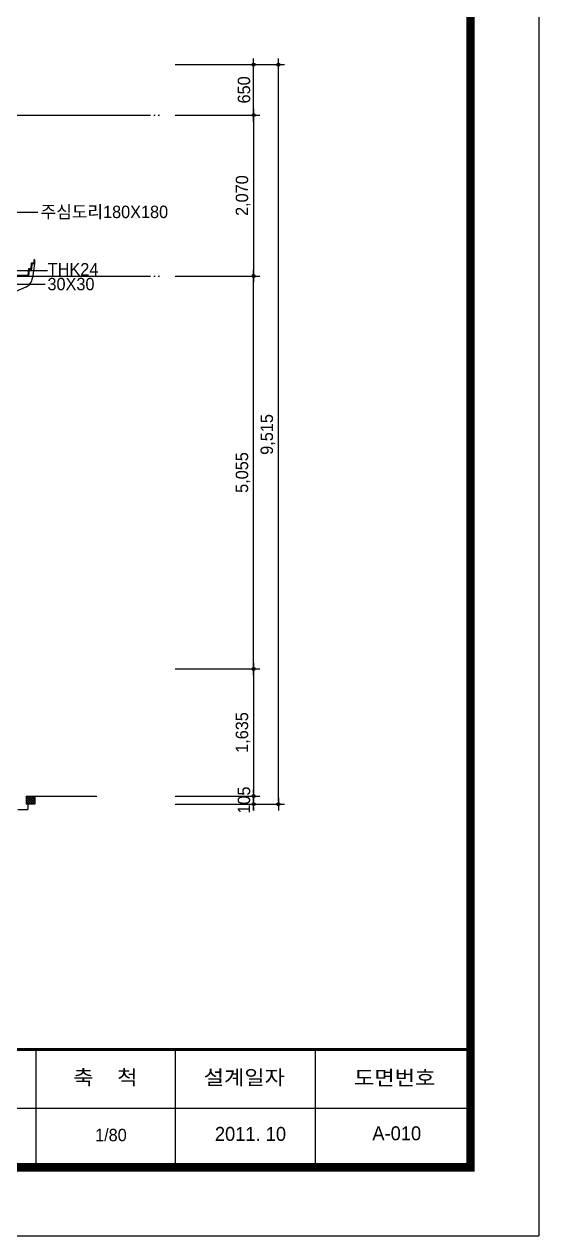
# Model space of a CAD drawing. Extents: x 297566 to 331206, y -129942 to -106182.
# Drawn here: x 324581 to 331206, y -129942 to -114354 of the extents above; entities that cross this region are included whole.
import ezdxf
from ezdxf.enums import TextEntityAlignment as Align

# ---------------------------------------------------------------- set-up
doc = ezdxf.new("R2010")
doc.units = 0
doc.header["$LTSCALE"] = 50
doc.header["$MEASUREMENT"] = 0
doc.header["$PDMODE"] = 35
doc.header["$PDSIZE"] = -10
doc.linetypes.add('CEN', pattern=[62, 60, -1, 0, -1])
doc.layers.get('0').update_dxf_attribs({"linetype": 'CONTINUOUS'})
doc.layers.get('DEFPOINTS').update_dxf_attribs({"linetype": 'CONTINUOUS'})
for name, color, linetype in [('CEN', 1, 'CEN'), ('COR', 4, 'CONTINUOUS'), ('DIM', 7, 'CONTINUOUS'), ('h', 5, 'CONTINUOUS'), ('HAT', 5, 'CONTINUOUS'), ('SYM', 7, 'CONTINUOUS'), ('W-2', 2, 'CONTINUOUS'), ('WAL', 3, 'CONTINUOUS'), ('WID', 4, 'CONTINUOUS')]:
    doc.layers.add(name, color=color, linetype=linetype)
doc.styles.add('GHS', font='HYWULM_0.TTF')
doc.styles.add('HY울릉도M', font='HYWULM_0.TTF')
doc.styles.add('현창', font='HYWULM_0.TTF')
doc.dimstyles.new('STANDARD$0', dxfattribs={"dimscale": 30, "dimtxt": 3, "dimasz": 1, "dimexe": 2, "dimexo": 5, "dimgap": 0.9, "dimtad": 1, "dimtoh": 1, "dimdec": 4, "dimzin": 0, "dimdsep": 46, "dimlunit": 6, "dimtxsty": 'GHS', "dimblk1": 'DIMDOT', "dimblk2": 'DIMDOT', "dimsah": 1, "dimcen": 0.09, "dimadec": 0, "dimazin": 0, "dimtfac": 1, "dimtdec": 4, "dimtofl": 0, "dimtmove": 2, "dimatfit": 3, "dimldrblk": 'DIMDOT', "dimfxl": 1, "dimtolj": 1, "dimtzin": 0, "dimarcsym": 0})

# ---------------------------------------------------------------- blocks, each defined once
blk = doc.blocks.new('20')
at = {"layer": 'COR', "linetype": 'Continuous'}
for p, q in [((294331, -53606), (294331, -57398)), ((294331, -53606), (294331, -57398)), ((298824, -53606), (298824, -57398)), ((303324, -53606), (303324, -57398)), ((308324, -55502), (230424, -55502)), ((308324, -55502), (230424, -55502))]:
    blk.add_line(p, q, dxfattribs=at)
at = {"layer": 'COR', "linetype": 'Continuous', "const_width": 270}
blk.add_lwpolyline([(230424, -2398), (230424, -57398), (308324, -57398), (308324, -2398)], close=True, dxfattribs=at)
at = {"layer": 'COR', "linetype": 'Continuous', "const_width": 94.8}
blk.add_lwpolyline([(308324, -53606), (230424, -53606)], dxfattribs=at)
at = {"layer": 'HAT'}
for p in [(310524, -198), (226424, -59598)]:
    blk.add_line(p, (310524, -59598), dxfattribs=at)
at = {"layer": 'WAL', "linetype": 'Continuous', "style": 'HY울릉도M', "width": 1.1}
for s, p in [('축    척', (295539, -54743)), ('설계일자', (299737, -54743)), ('도면번호', (304577, -54755))]:
    blk.add_text(s, height=474.3, dxfattribs=at).set_placement(p)
blk = doc.blocks.new('DIMDOT')
at = {"linetype": 'Continuous'}
blk.add_line((-2, 0), (2, 0), dxfattribs=at)
for radius in [0.5, 0.25]:
    blk.add_circle((0, 0), radius, dxfattribs=at)
blk = doc.blocks.new('*D26')
at = {"layer": 'DEFPOINTS', "color": 0}
for p in [(326323, -115524), (326323, -117594), (327534, -117594)]:
    blk.add_point(p, dxfattribs=at)
at = {"layer": 'SYM', "color": 211, "lineweight": -2}
for p, q in [((326523, -115524), (327614, -115524)), ((327534, -115564), (327534, -117554)), ((326523, -117594), (327614, -117594))]:
    blk.add_line(p, q, dxfattribs=at)
at = {"layer": 'SYM', "color": 211, "lineweight": -2, "xscale": 40, "yscale": 40, "zscale": 40}
for p, rotation in [((327534, -115524), 90), ((327534, -117594), 270)]:
    blk.add_blockref('DIMDOT', p, dxfattribs=dict(at, rotation=rotation))
at = {"layer": 'SYM', "color": 0, "insert": (327399, -116559), "char_height": 160, "attachment_point": 5, "rotation": 90, "style": '현창'}
blk.add_mtext('\\A1;2,070', dxfattribs=at)
blk = doc.blocks.new('*D27')
at = {"layer": 'DEFPOINTS', "color": 0}
for p in [(326323, -114874), (327534, -114874), (326323, -115524)]:
    blk.add_point(p, dxfattribs=at)
at = {"layer": 'SYM', "color": 211, "lineweight": -2}
for p, q in [((326523, -114874), (327614, -114874)), ((327534, -115484), (327534, -114914)), ((326523, -115524), (327614, -115524))]:
    blk.add_line(p, q, dxfattribs=at)
at = {"layer": 'SYM', "color": 211, "lineweight": -2, "xscale": 40, "yscale": 40, "zscale": 40}
for p, rotation in [((327534, -114874), 90), ((327534, -115524), 270)]:
    blk.add_blockref('DIMDOT', p, dxfattribs=dict(at, rotation=rotation))
at = {"layer": 'SYM', "color": 0, "insert": (327411, -115199), "char_height": 160, "attachment_point": 5, "rotation": 90, "style": '현창'}
blk.add_mtext('\\A1;650', dxfattribs=at)
blk = doc.blocks.new('*D28')
at = {"layer": 'DEFPOINTS', "color": 0}
for p in [(326323, -114874), (327854, -114874), (326323, -124389)]:
    blk.add_point(p, dxfattribs=at)
at = {"layer": 'SYM', "color": 211, "lineweight": -2}
for p, q in [((326523, -114874), (327934, -114874)), ((327854, -124349), (327854, -114914)), ((326523, -124389), (327934, -124389))]:
    blk.add_line(p, q, dxfattribs=at)
at = {"layer": 'SYM', "color": 211, "lineweight": -2, "xscale": 40, "yscale": 40, "zscale": 40}
for p, rotation in [((327854, -114874), 90), ((327854, -124389), 270)]:
    blk.add_blockref('DIMDOT', p, dxfattribs=dict(at, rotation=rotation))
at = {"layer": 'SYM', "color": 0, "insert": (327719, -119632), "char_height": 160, "attachment_point": 5, "rotation": 90, "style": '현창'}
blk.add_mtext('\\A1;9,515', dxfattribs=at)
blk = doc.blocks.new('*D29')
at = {"layer": 'DEFPOINTS', "color": 0}
for p in [(326323, -117594), (327534, -117594), (326323, -122649)]:
    blk.add_point(p, dxfattribs=at)
at = {"layer": 'SYM', "color": 211, "lineweight": -2}
for p, q in [((326523, -117594), (327614, -117594)), ((327534, -122609), (327534, -117634)), ((326523, -122649), (327614, -122649))]:
    blk.add_line(p, q, dxfattribs=at)
at = {"layer": 'SYM', "color": 211, "lineweight": -2, "xscale": 40, "yscale": 40, "zscale": 40}
for p, rotation in [((327534, -117594), 90), ((327534, -122649), 270)]:
    blk.add_blockref('DIMDOT', p, dxfattribs=dict(at, rotation=rotation))
at = {"layer": 'SYM', "color": 0, "insert": (327399, -120122), "char_height": 160, "attachment_point": 5, "rotation": 90, "style": '현창'}
blk.add_mtext('\\A1;5,055', dxfattribs=at)
blk = doc.blocks.new('*D30')
at = {"layer": 'DEFPOINTS', "color": 0}
for p in [(326323, -122649), (326323, -124284), (327534, -124284)]:
    blk.add_point(p, dxfattribs=at)
at = {"layer": 'SYM', "color": 211, "lineweight": -2}
for p, q in [((326523, -122649), (327614, -122649)), ((327534, -122689), (327534, -124244)), ((326523, -124284), (327614, -124284))]:
    blk.add_line(p, q, dxfattribs=at)
at = {"layer": 'SYM', "color": 211, "lineweight": -2, "xscale": 40, "yscale": 40, "zscale": 40}
for p, rotation in [((327534, -122649), 90), ((327534, -124284), 270)]:
    blk.add_blockref('DIMDOT', p, dxfattribs=dict(at, rotation=rotation))
at = {"layer": 'SYM', "color": 0, "insert": (327399, -123467), "char_height": 160, "attachment_point": 5, "rotation": 90, "style": '현창'}
blk.add_mtext('\\A1;1,635', dxfattribs=at)
blk = doc.blocks.new('*D31')
at = {"layer": 'DEFPOINTS', "color": 0}
for p in [(326323, -124284), (326323, -124389), (327534, -124284)]:
    blk.add_point(p, dxfattribs=at)
at = {"layer": 'SYM', "color": 211, "lineweight": -2}
for p, q in [((327534, -124244), (327534, -124204)), ((326523, -124284), (327614, -124284)), ((326523, -124389), (327614, -124389)), ((327534, -124389), (327534, -124284)), ((327534, -124429), (327534, -124469))]:
    blk.add_line(p, q, dxfattribs=at)
at = {"layer": 'SYM', "color": 211, "lineweight": -2, "xscale": 40, "yscale": 40, "zscale": 40}
for p, rotation in [((327534, -124284), 270), ((327534, -124389), 90)]:
    blk.add_blockref('DIMDOT', p, dxfattribs=dict(at, rotation=rotation))
at = {"layer": 'SYM', "color": 0, "insert": (327411, -124337), "char_height": 160, "attachment_point": 5, "rotation": 90, "style": '현창'}
blk.add_mtext('\\A1;105', dxfattribs=at)

msp = doc.modelspace()

# ---------------------------------------------------------------- hatches: boundary and pattern name
at = {"layer": 'h'}
h = msp.add_hatch(dxfattribs=at)
h.set_pattern_fill('ANSI33', color=256, scale=100, style=0)
h.set_pattern_definition([(135, (157621.652, -211160.632), (17.6776695, 17.6776695), []), (135, (157603.975, -211160.632), (17.6776695, 17.6776695), [12.5, -6.25])])
h.paths.add_polyline_path([(324607.55095, -124284.0801), (324717.55095, -124284.0801), (324717.55095, -124389.0801), (324607.55095, -124389.0801)])

# ---------------------------------------------------------------- linework, layer by layer
at = {"layer": 'CEN'}
for p, q in [((313907.55095, -115522.41263), (326323.03423, -115522.41263)), ((313907.55095, -117594.0801), (326323.03423, -117594.0801))]:
    msp.add_line(p, q, dxfattribs=at)
at = {"layer": 'DIM'}
for p, q in [((324399.63319, -116772.07336), (324755.33286, -116772.07336)), ((324442.87713, -117522.55249), (324879.16856, -117522.55249)), ((324414.16083, -117699.50735), (324850.45226, -117699.50735))]:
    msp.add_line(p, q, dxfattribs=at)
at = {"layer": 'W-2'}
for p, q in [((324607.55095, -124284.0801), (324607.55095, -124389.0801)), ((324607.55095, -124284.0801), (324717.55095, -124284.0801)), ((324717.55095, -124389.0801), (324607.55095, -124389.0801)), ((324627.55095, -124389.0801), (324627.55095, -124459.0801)), ((324717.55095, -124284.0801), (324717.55095, -124389.0801)), ((324717.55095, -124284.0801), (325515.36697, -124284.0801)), ((324497.55095, -124459.0801), (324627.55095, -124459.0801))]:
    msp.add_line(p, q, dxfattribs=at)
at = {"layer": 'WAL'}
for p, q in [((324633.12347, -117587.7692), (324639.12347, -117497.7692)), ((324635.93013, -117590.7692), (324641.93013, -117500.7692)), ((324639.12347, -117497.7692), (324669.16659, -117497.7692)), ((324641.73014, -117593.96876), (324647.35675, -117509.56964)), ((324641.93013, -117500.7692), (324671.93013, -117500.7692)), ((324650.35011, -117506.7692), (324674.69367, -117506.7692)), ((324669.16659, -117497.7692), (324675.16659, -117424.7692)), ((324671.93013, -117500.7692), (324677.93013, -117427.7692)), ((324675.16659, -117424.7692), (324708.0362, -117424.7692)), ((324677.68359, -117504.01495), (324683.23083, -117436.52345)), ((324677.93013, -117427.7692), (324710.93013, -117427.7692)), ((324686.22075, -117433.7692), (324713.82406, -117433.7692)), ((324708.0362, -117424.7692), (324709.44426, -117385.66126)), ((324710.93013, -117427.7692), (324712.44232, -117385.7692)), ((324715.44038, -117385.87714), (324718.43843, -117385.98509)), ((324716.82212, -117430.87714), (324718.43843, -117385.98509)), ((324638.73679, -117596.7692), (324440.55095, -117596.7692)), ((324635.93013, -117590.7692), (324443.55095, -117590.7692)), ((324633.12347, -117587.7692), (324446.55095, -117587.7692))]:
    msp.add_line(p, q, dxfattribs=at)
for centre, radius, start, end in [((324644.73679, -117503.7692), 3, 90, 176.185925169), ((324650.35011, -117509.7692), 3, 90, 176.185925169), ((324674.69367, -117503.7692), 3, 270, 355.301319485), ((324680.69367, -117430.7692), 3, 90, 175.301319485), ((324686.22075, -117436.7692), 3, 90, 175.301319485), ((324712.45539, -117385.40618), 3.02191, 267.937980658, 184.84199861), ((324713.82406, -117430.7692), 3, 270, 357.937980664), ((324638.73679, -117593.7692), 3, 270, 356.185925169)]:
    msp.add_arc(centre, radius, start, end, dxfattribs=at)
at = {"layer": 'WID'}
for p, q in [((324713.71604, -117433.7692), (324687.99077, -117619.05118)), ((324601.32181, -117735.05217), (324412.78863, -117820.47501))]:
    msp.add_line(p, q, dxfattribs=at)
msp.add_arc((324539.41602, -117598.42248), 150, 294.374889754, 352.095365109, dxfattribs=at)

# ---------------------------------------------------------------- block references
at = {"layer": 'WAL', "xscale": 0.4000000000232831, "yscale": 0.4000000000232831, "zscale": 0.4000000000000001}
msp.add_blockref('20', (206996.48549, -106102.54601), dxfattribs=at)

# ---------------------------------------------------------------- texts
at = {"layer": 'DIM', "style": '현창'}
for s, p in [('주심도리180X180', (324792.75484, -116848.3661)), ('THK24', (324884.58879, -117587.48038)), ('30X30', (324880.76311, -117777.29135))]:
    msp.add_text(s, height=160, dxfattribs=at).set_placement(p)
at = {"layer": 'WAL', "style": 'HY울릉도M'}
for s, height, p in [('1/80', 160, (325697.35907, -128725.73951)), ('A-010', 180, (329377.76197, -128713.54503))]:
    msp.add_text(s, height=height, dxfattribs=at).set_placement(p, align=Align.CENTER)
at = {"layer": 'WAL', "linetype": 'Continuous', "style": 'HY울릉도M'}
msp.add_text('2011. 10', height=180, dxfattribs=at).set_placement((327494.40108, -128631.20554), align=Align.MIDDLE_CENTER)

# ---------------------------------------------------------------- dimensions: what is measured, and where the dimension line sits
at = {"layer": 'SYM'}
for base, p1, p2, angle, picture, middle in [((327534.32204, -114874.0801), (326323.03423, -115524.0801), (326323.03423, -114874.0801), 270, '*D27', (327411.01978, -115199.0801)), ((327854.32204, -114874.0801), (326323.03423, -124389.0801), (326323.03423, -114874.0801), 270, '*D28', (327718.76944, -119631.5801)), ((327534.32204, -117594.0801), (326323.03423, -115524.0801), (326323.03423, -117594.0801), 90, '*D26', (327398.87597, -116559.0801)), ((327534.32204, -117594.0801), (326323.03423, -122649.0801), (326323.03423, -117594.0801), 270, '*D29', (327398.87597, -120121.5801)), ((327534.32204, -124284.0801), (326323.03423, -122649.0801), (326323.03423, -124284.0801), 90, '*D30', (327398.87597, -123466.5801)), ((327534.32204, -124284.0801), (326323.03423, -124389.0801), (326323.03423, -124284.0801), 270, '*D31', (327411.1263, -124336.5801))]:
    dim = msp.add_linear_dim(base=base, p1=p1, p2=p2, angle=angle, dimstyle='STANDARD$0', override={"dimscale": 40, "dimtxt": 4, "dimgap": 1, "dimtoh": 0, "dimdle": 2, "dimclrd": 211, "dimclre": 211, "dimtix": 1, "dimtofl": 1}, dxfattribs=at)
    dim.commit()
    dim.dimension.update_dxf_attribs({"geometry": picture, "text_midpoint": middle})

doc.saveas('drawing.dxf')
